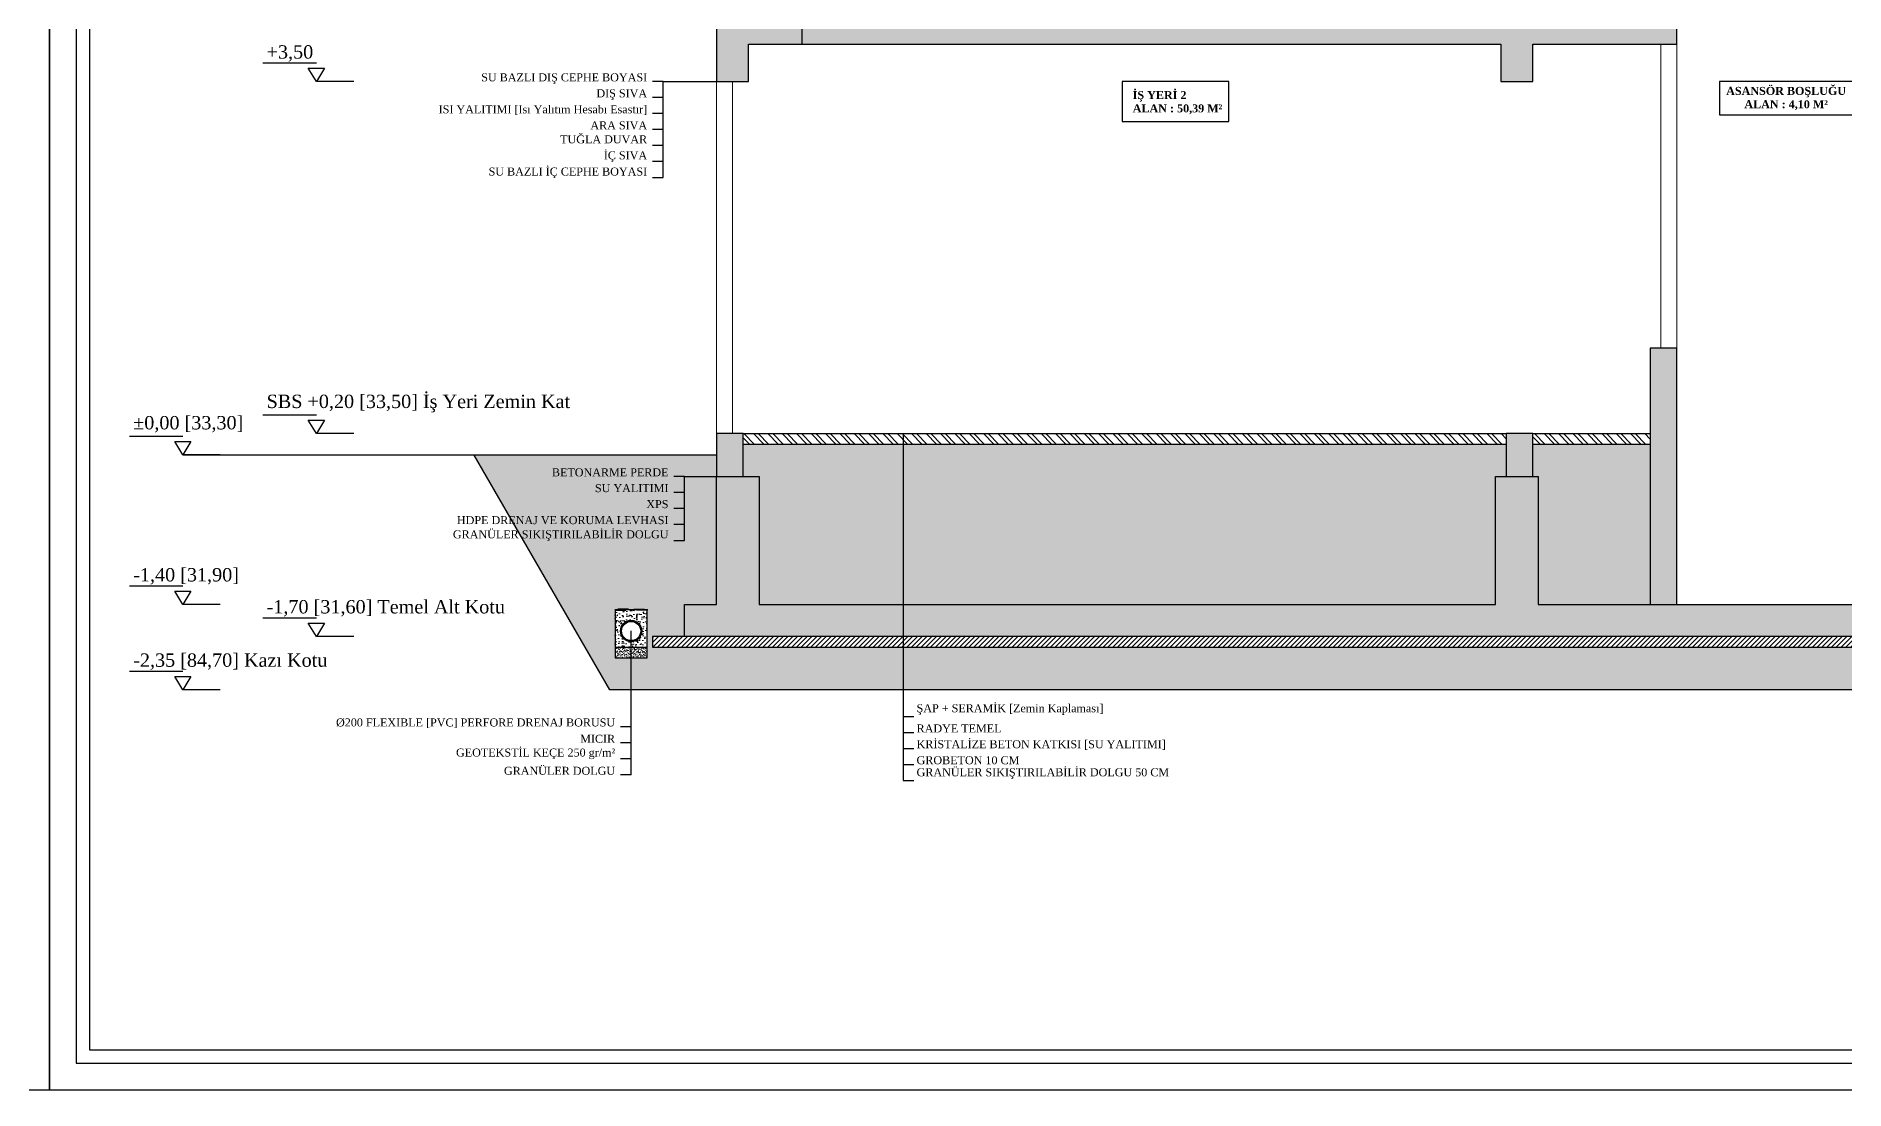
# Model space of a CAD drawing. Header units: centimetres. Extents: x -1107 to 35418, y 13584 to 18329.
# Drawn here: x 18335 to 20030, y 14837 to 15824 of the extents above; entities that cross this region are included whole.
import ezdxf

# ---------------------------------------------------------------- set-up
doc = ezdxf.new("R2010")
doc.units = ezdxf.units.CM
doc.linetypes.add('DASHED', pattern=[0.75, 0.5, -0.25])
for name, color, linetype in [('A-YALITIM PERDE', 6, 'Continuous'), ('hatch', 13, 'Continuous'), ('YLZ-BETON-KESİT', 150, 'Continuous'), ('YLZ-KOLON KİRİŞ KESİT', 240, 'Continuous'), ('YLZ-PAFTA', 165, 'Continuous'), ('YLZ-YAZI', 113, 'Continuous')]:
    doc.layers.add(name, color=color, linetype=linetype)
for name, color, linetype, lineweight in [('YLZ-ALAN HESABI', 41, 'Continuous', 35), ('YLZ-DUVAR', 151, 'Continuous', 20), ('YLZ-PARSEL', 53, 'Continuous', 30), ('YLZ-ÖLÇÜ', 251, 'Continuous', 5)]:
    doc.layers.add(name, color=color, linetype=linetype, lineweight=lineweight)
doc.layers.add('YLZ-TARAMA', color=7, linetype='Continuous', lineweight=5, true_color=0x686d6c)
doc.styles.add('ARIAL', font='times.ttf')
pattern_1 = [(315, (0, 20), (4.490128, 4.490128), []), (315, (-7e-16, 15.51), (4.490128, 4.490128), [3.175, -1.5875])]
pattern_2 = [(228.012788, (27.432, 58.1), (-304.80000002, -342.89999998), [5.12582, -507.457255]), (184.969741, (24.003, 54.29), (457.19999982, 38.10000217), [8.79607, -870.810733]), (132.510447, (15.24, 53.528), (381.00000016, -419.09999985), [6.20222, -614.02084]), (267.273689, (0.381, 44.003), (38.10000008, 762), [8.01007, -792.99656]), (292.833654, (0, 36.002), (-190.50000002, 457.2), [7.854505, -777.597116]), (357.273689, (3.048, 28.763), (-762, 38.10000008), [8.01007, -792.99656]), (37.6942405, (11.049, 28.382), (-495.29999998, -381.00000003), [10.592905, -1048.69673]), (72.2553284, (19.431, 34.859), (266.70000007, 838.19999998), [10.00079, -990.07885]), (121.429566, (22.479, 44.384), (-304.80000004, 495.29999997), [8.037195, -795.683185]), (175.236358, (18.288, 51.242), (419.1, -38.10000007), [9.1757, -449.609054]), (222.397438, (9.144, 52.004), (-457.199999985, -419.100000016), [11.86617, -1174.75159]), (138.814075, (38.1, 43.622), (-266.7, 228.6), [4.05007, -400.95849]), (171.469234, (35.052, 46.289), (495.30000001, -76.19999991), [7.70523, -762.819585]), (225, (27.432, 47.432), (-5e-15, -38.1), [5.38814, -48.493397]), (203.19859, (24.765, 52.004), (190.5, 76.2), [2.90162, -287.259336]), (291.80141, (22.098, 50.861), (-38.1, 114.3), [4.103484, -201.071295]), (30.963757, (23.622, 47.051), (114.3, 76.2), [6.664795, -215.49447]), (161.56505, (29.337, 50.48), (76.2, -38.1), [4.81931, -115.66347]), (16.38954, (0, 50.861), (381, 114.3), [6.75132, -668.3824]), (70.346176, (6.477, 52.766), (-152.4, -419.1), [5.663984, -560.733235]), (293.19859, (29.337, 58.1), (-76.2, 190.5), [5.8032, -284.357754]), (343.61046, (31.623, 52.766), (-381, 114.29999997), [6.75132, -668.3824]), (339.443955, (0, 27.239), (-190.5, 76.2), [6.51053, -319.016015]), (294.77514, (6.096, 24.953), (-190.50000023, 419.0999999), [5.45508, -540.0539]), (66.80141, (29.718, 20), (76.2, 190.5), [5.8032, -284.357754]), (17.354025, (32.004, 25.334), (-495.3, -152.40000003), [6.38674, -632.28564]), (69.443955, (11.049, 20), (-76.2, -190.5), [3.255264, -322.27128]), (101.309932, (27.432, 20), (-38.1, 152.4), [1.94272, -192.329924]), (165.963757, (27.051, 21.905), (114.3, -38.1), [7.854506, -149.23582]), (186.009006, (19.431, 23.81), (381, 38.10000002), [7.279005, -720.62047]), (303.69007, (23.622, 43.622), (-38.1, 76.2), [5.49486, -131.876645]), (353.1572266, (26.67, 39.05), (647.7, -76.19999997), [9.59335, -949.740136]), (60.945396, (36.195, 37.907), (-152.4, -266.7), [3.922624, -388.340885]), (90, (38.1, 41.336), (-38.1, 38.1), [2.286, -35.814]), (120.256437, (18.669, 24.953), (152.39999998, -266.7), [5.293004, -524.00911]), (48.012787, (16.002, 29.525), (304.80000003, 342.89999998), [10.251643, -502.33143]), (0, (22.86, 37.145), (38.1, 38.1), [9.906, -28.194]), (325.304846, (32.766, 37.145), (381.00000014, -266.6999998), [6.024143, -596.38975]), (254.054604, (37.719, 33.716), (-38.1, -152.4), [5.547436, -271.82475]), (207.645975, (36.195, 28.382), (-723.90000003, -380.99999995), [9.032176, -894.186966]), (175.426079, (28.194, 24.191), (-495.3, 38.1), [9.55544, -945.987697])]

# ---------------------------------------------------------------- blocks, each defined once
blk = doc.blocks.new('drenaj')
at = {"layer": 'A-YALITIM PERDE', "linetype": 'DASHED', "ltscale": 20}
h = blk.add_hatch(color=4, dxfattribs=at)
h.dxf.hatch_style = 1
h.paths.add_polyline_path([(8745.5, -10345), (8745.5, -10344), (8733, -10344), (8733, -10345)])
h = blk.add_hatch(color=4, dxfattribs=at)
h.dxf.hatch_style = 1
h.paths.add_polyline_path([(8763, -10345), (8763, -10344), (8750.5, -10344), (8750.5, -10345)])
at = {"layer": 'YLZ-TARAMA'}
h = blk.add_hatch(dxfattribs=at)
h.set_pattern_fill('AR-CONC', color=256, scale=0.05)
h.set_pattern_definition([(50, (3183.103, -8458.679), (9.109233, -0.796954), [0.9525, -10.4775]), (355, (3183.103, -8458.679), (-1.762171, 9.552842), [0.762, -8.382029]), (100.45144, (3183.862, -8458.746), (7.347062, 8.755888), [0.8095, -8.904512]), (46.1842, (3183.103, -8456.139), (13.553952, -2.102116), [1.42875, -15.71625]), (96.63556, (3184.233, -8456.315), (11.870207, 12.371306), [1.21425, -13.35678]), (351.18415, (3183.103, -8456.14), (11.870207, 12.371306), [1.142998, -12.572987]), (21, (3184.373, -8456.774), (7.58072, -5.11326), [0.9525, -10.4775]), (326, (3184.373, -8456.774), (3.090101, 9.209398), [0.762, -8.382]), (71.45144, (3185.005, -8457.2005), (10.670821, 4.096138), [0.8095, -8.904497]), (37.5, (3183.1033, -8458.6794), (0.1544302, 4.227752), [0, -8.2804, 0, -8.509, 0, -8.41375]), (7.5, (3183.1033, -8458.6794), (3.340983, 5.0090287), [0, -4.8514, 0, -8.0899, 0, -3.20675]), (327.5, (3180.2712, -8458.6794), (6.7795298, -0.2864372), [0, -3.175, 0, -9.906, 0, -13.1445]), (317.5, (3179.001, -8458.6794), (7.406459, 1.2713246), [0, -4.1275, 0, -6.5786, 0, -9.3345])])
h.paths.add_polyline_path([(8733, -10379.5), (8763, -10379.5), (8763, -10345), (8750.5, -10345), (8745.5, -10344.8), (8745.5, -10345), (8733, -10345)])
h.paths.add_polyline_path([(8758, -10364.5, -1), (8738, -10364.5, -1)], flags=16)
h.paths.add_polyline_path([(8757, -10364.5, -1), (8739, -10364.5, -1)], flags=0)
h = blk.add_hatch(dxfattribs=at)
h.set_pattern_fill('AR-SAND', color=256, scale=0.05, style=0)
h.set_pattern_definition([(37.5, (-11897.7253, 5674.506), (-0.08000156, 2.44706619), [0, -1.9304, 0, -2.159, 0, -2.06375]), (7.5, (-11897.7253, 5674.506), (2.2476164, 3.5841255), [0, -1.0414, 0, -1.7399, 0, -0.66675]), (327.5, (-11899.2874, 5674.506), (3.95496185, 0.00718592), [0, -0.635, 0, -2.286, 0, -2.9845]), (317.5, (-11899.2874, 5674.506), (3.81778226, 1.1146466), [0, -0.3175, 0, -1.4986, 0, -1.7145])])
h.paths.add_polyline_path([(8763, -10379.5), (8733, -10379.5), (8733, -10389.5), (8763, -10389.5)])
at = {"layer": 'A-YALITIM PERDE', "color": 4, "linetype": 'DASHED', "ltscale": 20}
for points in [[(8733, -10345), (8745.5, -10345), (8745.5, -10344), (8733, -10344)], [(8763, -10345), (8750.5, -10345), (8750.5, -10344), (8763, -10344)]]:
    blk.add_lwpolyline(points, close=True, dxfattribs=at)
at = {"layer": 'hatch', "color": 252}
blk.add_line((8733, -10379.5), (8763, -10379.5), dxfattribs=at)
blk.add_lwpolyline([(8733, -10389.5), (8763, -10389.5), (8763, -10344.5), (8733, -10344.5)], close=True, dxfattribs=at)
for radius in [10, 9]:
    blk.add_circle((8748, -10364.5), radius, dxfattribs=at)
blk = doc.blocks.new('A Kesiti Betonarme')
at = {"layer": 'YLZ-TARAMA'}
h = blk.add_hatch(dxfattribs=at)
h.set_pattern_fill('ANSI33', color=256, angle=-90)
h.set_pattern_definition([(315, (0, -300), (4.490128, 4.490128), []), (315, (-7e-16, -304.49), (4.490128, 4.490128), [3.175, -1.5875])])
h.paths.add_polyline_path([(13167.1, 17532.6), (13302.1, 17532.6), (13302.1, 17547.6), (12402.1, 17547.6), (12402.1, 17497.6), (12432.1, 17497.6), (12432.1, 17532.6), (13137.1, 17532.6), (13137.1, 17497.6), (13167.1, 17497.6)])
h.paths.add_polyline_path([(13492.1, 17497.6), (13522.1, 17497.6), (13522.1, 17547.6), (13492.1, 17547.6)])
h.paths.add_polyline_path([(13747.1, 17497.6), (13777.1, 17497.6), (13777.1, 17532.6), (14297.1, 17532.6), (14297.1, 17497.6), (14327.1, 17497.6), (14327.1, 17532.6), (14942.1, 17532.6), (14942.1, 17497.6), (14972.1, 17497.6), (14972.1, 17532.6), (15067.1, 17532.6), (15067.1, 17497.6), (15092.1, 17497.6), (15092.1, 17547.6), (13642.1, 17547.6), (13642.1, 17532.6), (13747.1, 17532.6)])
h = blk.add_hatch(dxfattribs=at)
h.set_pattern_fill('ANSI33', color=256, angle=-90)
h.set_pattern_definition(pattern_1)
h.paths.add_polyline_path([(12402.1, 17167.6), (12402.1, 17127.6), (12427.1, 17127.6), (12427.1, 17167.6)])
h.paths.add_polyline_path([(13167.1, 17167.6), (13142.1, 17167.6), (13142.1, 17127.6), (13167.1, 17127.6)])
h.paths.add_polyline_path([(13302.1, 17247.6), (13277.1, 17247.6), (13277.1, 17007.6), (13302.1, 17007.6)])
h.paths.add_polyline_path([(13517.1, 17247.6), (13492.1, 17247.6), (13492.1, 17127.6), (13517.1, 17127.6)])
h.paths.add_polyline_path([(13777.1, 17247.6), (13752.1, 17247.6), (13752.1, 17127.6), (13777.1, 17127.6)])
h.paths.add_polyline_path([(14327.1, 17167.6), (14302.1, 17167.6), (14302.1, 17127.6), (14327.1, 17127.6)])
h.paths.add_polyline_path([(14972.1, 17167.6), (14947.1, 17167.6), (14947.1, 17127.6), (14972.1, 17127.6)])
h = blk.add_hatch(dxfattribs=at)
h.set_pattern_fill('ANSI32', color=256, angle=-90)
h.set_pattern_definition([(315, (0, 20), (6.735192, 6.735192), []), (315, (-7e-16, 15.51), (6.735192, 6.735192), [])])
h.paths.add_polyline_path([(13142.1, 17167.6), (12427.1, 17167.6), (12427.1, 17157.6), (13142.1, 17157.6)])
h.paths.add_polyline_path([(13277.1, 17167.6), (13167.1, 17167.6), (13167.1, 17157.6), (13277.1, 17157.6)])
h.paths.add_polyline_path([(13752.1, 17247.6), (13517.1, 17247.6), (13517.1, 17237.6), (13752.1, 17237.6)])
h.paths.add_polyline_path([(14302.1, 17167.6), (13777.1, 17167.6), (13777.1, 17157.6), (14302.1, 17157.6)])
h.paths.add_polyline_path([(14947.1, 17167.6), (14327.1, 17167.6), (14327.1, 17157.6), (14947.1, 17157.6)])
h = blk.add_hatch(dxfattribs=at)
h.set_pattern_fill('GRAVEL', color=256, scale=1.5)
h.set_pattern_definition(pattern_2)
h.paths.add_polyline_path([(12427.1, 17157.6), (12427.1, 17127.6), (12442.1, 17127.6), (12442.1, 17007.6), (13132.1, 17007.6), (13132.1, 17127.6), (13142.1, 17127.6), (13142.1, 17157.6)])
h.paths.add_polyline_path([(13172.1, 17007.6), (13277.1, 17007.6), (13277.1, 17157.6), (13167.1, 17157.6), (13167.1, 17127.6), (13172.1, 17127.6)])
h.paths.add_polyline_path([(13737.1, 17127.6), (13752.1, 17127.6), (13752.1, 17237.6), (13517.1, 17237.6), (13517.1, 17127.6), (13532.1, 17127.6), (13532.1, 17007.6), (13737.1, 17007.6)])
h.paths.add_polyline_path([(13777.1, 17157.6), (13777.1, 17127.6), (13777.1, 17007.6), (14287.1, 17007.6), (14287.1, 17127.6), (14302.1, 17127.6), (14302.1, 17157.6)])
h.paths.add_polyline_path([(14327.1, 17157.6), (14327.1, 17127.6), (14327.1, 17007.6), (14932.1, 17007.6), (14932.1, 17127.6), (14947.1, 17127.6), (14947.1, 17157.6)])
h = blk.add_hatch(dxfattribs=at)
h.set_pattern_fill('GRAVEL', color=256, scale=1.5)
h.set_pattern_definition(pattern_2)
h.paths.add_polyline_path([(14972.1, 17007.6), (15002.1, 17007.6), (15002.1, 16977.6), (15032.1, 16977.6), (15032.1, 16967.6), (12342.1, 16967.6), (12342.1, 16977.6), (12372.1, 16977.6), (12372.1, 17007.6), (12402.1, 17007.6), (12402.1, 17127.6), (12402.1, 17147.6), (12175.1, 17147.6), (12302.1, 16927.6), (15072.1, 16927.6), (15199.1, 17147.6), (14972.1, 17147.6), (14972.1, 17127.6)])
h.paths.add_polyline_path([(15037.1, 17003.1), (15049.6, 17003.1), (15054.6, 17002.9), (15054.6, 17003.1), (15067.1, 17003.1), (15067.1, 16957.6), (15037.1, 16957.6), (15037.1, 17002.6)], flags=16)
h.paths.add_polyline_path([(15043.1, 16982.6, -1), (15061.1, 16982.6, -1)], flags=0)
h.paths.add_polyline_path([(12337.1, 17003.1), (12337.1, 16957.6), (12307.1, 16957.6), (12307.1, 17002.6), (12307.1, 17003.1), (12319.6, 17003.1), (12324.6, 17002.9), (12324.6, 17003.1)], flags=16)
h.paths.add_polyline_path([(12331.1, 16982.6, -1), (12313.1, 16982.6, -1)], flags=0)
h = blk.add_hatch(dxfattribs=at)
h.set_pattern_fill('ANSI33', color=256, angle=-90)
h.set_pattern_definition(pattern_1)
h.paths.add_polyline_path([(12442.1, 17127.6), (12402.1, 17127.6), (12402.1, 17007.6), (12372.1, 17007.6), (12372.1, 16977.6), (15002.1, 16977.6), (15002.1, 17007.6), (14972.1, 17007.6), (14972.1, 17127.6), (14947.1, 17127.6), (14932.1, 17127.6), (14932.1, 17007.6), (14327.1, 17007.6), (14327.1, 17127.6), (14302.1, 17127.6), (14287.1, 17127.6), (14287.1, 17007.6), (13777.1, 17007.6), (13777.1, 17127.6), (13752.1, 17127.6), (13737.1, 17127.6), (13737.1, 17007.6), (13532.1, 17007.6), (13532.1, 17127.6), (13492.1, 17127.6), (13492.1, 17007.6), (13172.1, 17007.6), (13172.1, 17127.6), (13132.1, 17127.6), (13132.1, 17007.6), (12442.1, 17007.6)])
h = blk.add_hatch(dxfattribs=at)
h.set_pattern_fill('ANSI31', color=256)
h.set_pattern_definition([(45, (15803.0726, 21378.2368), (-2.245064, 2.245064), [])])
h.paths.add_polyline_path([(15032.1, 16977.6), (12342.1, 16977.6), (12342.1, 16967.6), (15032.1, 16967.6)])
at = {"layer": 'YLZ-BETON-KESİT'}
for points in [[(12427.1, 17167.6), (13142.1, 17167.6), (13142.1, 17157.6), (12427.1, 17157.6)], [(13167.1, 17167.6), (13277.1, 17167.6), (13277.1, 17157.6), (13167.1, 17157.6)], [(12342.1, 16967.6), (15032.1, 16967.6), (15032.1, 16977.6), (12342.1, 16977.6)]]:
    blk.add_lwpolyline(points, close=True, dxfattribs=at)
at = {"layer": 'YLZ-KOLON KİRİŞ KESİT'}
for points in [[(12402.1, 17547.6), (12402.1, 17497.6), (12432.1, 17497.6), (12432.1, 17532.6), (13137.1, 17532.6), (13137.1, 17497.6), (13167.1, 17497.6), (13167.1, 17532.6), (13302.1, 17532.6), (13302.1, 17547.6), (12402.1, 17547.6)], [(15002.1, 16977.6), (12372.1, 16977.6), (12372.1, 17007.6), (12402.1, 17007.6), (12402.1, 17127.6), (12442.1, 17127.6), (12442.1, 17007.6), (13132.1, 17007.6), (13132.1, 17127.6), (13172.1, 17127.6), (13172.1, 17007.6), (13492.1, 17007.6)]]:
    blk.add_lwpolyline(points, dxfattribs=at)
for points in [[(13277.1, 17007.6), (13302.1, 17007.6), (13302.1, 17247.6), (13277.1, 17247.6)], [(12402.1, 17127.6), (12427.1, 17127.6), (12427.1, 17167.6), (12402.1, 17167.6)], [(13142.1, 17127.6), (13167.1, 17127.6), (13167.1, 17167.6), (13142.1, 17167.6)]]:
    blk.add_lwpolyline(points, close=True, dxfattribs=at)
at = {"layer": 'YLZ-PARSEL'}
blk.add_line((12402.1, 17147.6), (11902.1, 17147.6), dxfattribs=at)
blk.add_lwpolyline([(15199.1, 17147.6), (15072.1, 16927.6), (12302.1, 16927.6), (12175.1, 17147.6)], dxfattribs=at)
at = {"layer": 'YLZ-DUVAR'}
blk.add_blockref('drenaj', (3574.1, 27347.1), dxfattribs=at)
blk = doc.blocks.new('Temel Açılımı')
at = {"layer": 'YLZ-YAZI'}
for points in [[(11506.3, -663.4), (11506.3, -988.4)], [(11506.3, -928.4), (11516.3, -928.4)], [(11506.3, -943.4), (11516.3, -943.4)], [(11506.3, -958.4), (11516.3, -958.4)], [(11506.3, -973.4), (11516.3, -973.4)], [(11506.3, -988.4), (11516.3, -988.4)]]:
    blk.add_lwpolyline(points, dxfattribs=at)
at = {"layer": 'YLZ-YAZI', "char_height": 7.5, "attachment_point": 1, "style": 'ARIAL'}
for s, insert in [('ŞAP + SERAMİK [Zemin Kaplaması]', (11518.8, -917)), ('RADYE TEMEL', (11518.8, -935.9)), ('KRİSTALİZE BETON KATKISI [SU YALITIMI]', (11518.8, -950.7)), ('GROBETON 10 CM', (11518.8, -965.7)), ('GRANÜLER SIKIŞTIRILABİLİR DOLGU 50 CM', (11518.8, -977))]:
    blk.add_mtext_dynamic_manual_height_columns(s, width=344.303, gutter_width=12.5, heights=[0], dxfattribs=dict(at, insert=insert))
blk = doc.blocks.new('Duvar Açılımı')
at = {"layer": 'YLZ-YAZI'}
for p, q in [((13163.8, 3247.1), (13153.8, 3247.1)), ((13163.8, 3232.1), (13153.8, 3232.1)), ((13163.8, 3217.1), (13153.8, 3217.1)), ((13163.8, 3202.1), (13153.8, 3202.1)), ((13163.8, 3187.1), (13153.8, 3187.1))]:
    blk.add_line(p, q, dxfattribs=at)
for points in [[(13153.8, 3172.1), (13163.8, 3172.1), (13163.8, 3262.1), (13153.8, 3262.1)], [(13163.8, 3262.1), (13228.8, 3262.1)]]:
    blk.add_lwpolyline(points, dxfattribs=at)
at = {"layer": 'YLZ-YAZI', "char_height": 7.5, "attachment_point": 3, "style": 'ARIAL'}
for s, insert in [('SU BAZLI DIŞ CEPHE BOYASI', (13148.8, 3269.8)), ('DIŞ SIVA', (13148.8, 3254.8)), ('ISI YALITIMI [Isı Yalıtım Hesabı Esastır]', (13148.8, 3239.8)), ('ARA SIVA', (13148.8, 3224.8)), ('TUĞLA DUVAR', (13148.8, 3211.7)), ('İÇ SIVA', (13148.8, 3196.7)), ('SU BAZLI İÇ CEPHE BOYASI', (13148.8, 3181.5))]:
    blk.add_mtext_dynamic_manual_height_columns(s, width=344.303, gutter_width=12.5, heights=[0], dxfattribs=dict(at, insert=insert))
blk = doc.blocks.new('Drenaj 2')
at = {"layer": 'YLZ-YAZI'}
for p, q in [((497679.8, 4509450.3), (497669.8, 4509450.3)), ((497679.8, 4509420.3), (497669.8, 4509420.3)), ((497679.8, 4509405.3), (497669.8, 4509405.3))]:
    blk.add_line(p, q, dxfattribs=at)
for points in [[(497679.8, 4509405.3), (497679.8, 4509540.3)], [(497679.8, 4509435.3), (497669.8, 4509435.3)]]:
    blk.add_lwpolyline(points, dxfattribs=at)
at = {"layer": 'YLZ-YAZI', "char_height": 7.5, "attachment_point": 3, "style": 'ARIAL'}
for s, insert in [('%%C200 FLEXIBLE [PVC] PERFORE DRENAJ BORUSU ', (497664.8, 4509458.3)), ('GEOTEKSTİL KEÇE 250 gr/m²', (497664.8, 4509430.1)), ('MICIR', (497664.8, 4509443)), ('GRANÜLER DOLGU', (497664.8, 4509413))]:
    blk.add_mtext_dynamic_manual_height_columns(s, width=344.303, gutter_width=12.5, heights=[0], dxfattribs=dict(at, insert=insert))
blk = doc.blocks.new('Temel Yan Kesit Açılımı')
at = {"layer": 'YLZ-YAZI'}
for p, q in [((13161.9, 1996.1), (13151.9, 1996.1)), ((13161.9, 1981.1), (13151.9, 1981.1)), ((13161.9, 1966.1), (13151.9, 1966.1))]:
    blk.add_line(p, q, dxfattribs=at)
for points in [[(13151.9, 1951.1), (13161.9, 1951.1), (13161.9, 2011.1), (13151.9, 2011.1)], [(13161.9, 2011.1), (13216.9, 2011.1)]]:
    blk.add_lwpolyline(points, dxfattribs=at)
at = {"layer": 'YLZ-YAZI', "char_height": 7.5, "attachment_point": 3, "style": 'ARIAL'}
for s, insert in [('BETONARME PERDE', (13146.9, 2018.6)), ('SU YALITIMI', (13146.9, 2003.8)), ('XPS', (13146.9, 1988.8)), ('HDPE DRENAJ VE KORUMA LEVHASI', (13146.9, 1973.8)), ('GRANÜLER SIKIŞTIRILABİLİR DOLGU', (13146.9, 1960.5))]:
    blk.add_mtext_dynamic_manual_height_columns(s, width=344.303, gutter_width=12.5, heights=[0], dxfattribs=dict(at, insert=insert))
blk = doc.blocks.new('Zemin Açılımı')
at = {"layer": 'YLZ-YAZI'}
for points in [[(13105.1, 3126.1), (13115.1, 3126.1)], [(13105.1, 3126.1), (13105.1, 3019.1)], [(13105.1, 3111.1), (13115.1, 3111.1)], [(13105.1, 3096.1), (13115.1, 3096.1)], [(13105.1, 3081.1), (13115.1, 3081.1)]]:
    blk.add_lwpolyline(points, dxfattribs=at)
at = {"layer": 'YLZ-YAZI', "char_height": 7.5, "attachment_point": 1, "style": 'ARIAL'}
for s, insert in [('ŞAP + SERAMİK [Zemin Kaplaması]', (13120.1, 3135.4)), ('BETONARME DÖŞEME ', (13120.1, 3118.7)), ('SIVA', (13120.1, 3103.8)), ('SU BAZLI İÇ CEPHE BOYASI', (13120.1, 3090.6))]:
    blk.add_mtext_dynamic_manual_height_columns(s, width=344.303, gutter_width=12.5, heights=[0], dxfattribs=dict(at, insert=insert))
blk = doc.blocks.new('A Kesiti Mahal')
at = {"layer": 'YLZ-YAZI'}
blk.add_lwpolyline([(19255.2, 15781.9), (19255.2, 15744.4), (19355.2, 15744.4), (19355.2, 15781.9), (19255.2, 15781.9)], dxfattribs=at)
blk.add_lwpolyline([(19815.2, 15781.9), (19815.2, 15750.7), (19940.2, 15750.7), (19940.2, 15781.9)], close=True, dxfattribs=at)
at = {"layer": 'YLZ-YAZI', "char_height": 7.5, "attachment_point": 1, "style": 'ARIAL'}
for s, width, heights, insert in [('\\pxqc;{\\fTimes New Roman|b1|i0|c162|p18;ASANSÖR} {\\fTimes New Roman|b1|i0|c162|p18;BOŞLUĞU}\\P{\\fTimes New Roman|b1|i0|c162|p18;ALAN : 4,10 M² }', 117.351, [94], (19818.8, 15776.9)), ('{\\fTimes New Roman|b1|i0|c162|p18;İŞ YERİ 2\\PALAN : 50,39 M² }', 187.043, [89.9], (19265.2, 15773))]:
    blk.add_mtext_dynamic_manual_height_columns(s, width=width, gutter_width=12.5, heights=heights, dxfattribs=dict(at, insert=insert))
blk = doc.blocks.new('A Kesiti')
at = {"layer": 'YLZ-DUVAR'}
for p, q in [((19857.7, 15816.9), (19857.7, 15531.9)), ((19872.7, 15816.9), (19872.7, 15531.9)), ((18972.7, 15781.9), (18972.7, 15451.9)), ((18987.7, 15781.9), (18987.7, 15451.9))]:
    blk.add_line(p, q, dxfattribs=at)
blk.add_blockref('A Kesiti Betonarme', (6570.6, -1715.7))
at = {"layer": 'YLZ-ALAN HESABI'}
blk.add_blockref('A Kesiti Mahal', (97.5, 0), dxfattribs=at)
at = {"layer": 'YLZ-DUVAR'}
for name, p in [('Zemin Açılımı', (5947.6, 12797.9)), ('Duvar Açılımı', (5758.9, 12519.8)), ('Temel Açılımı', (7641.4, 16115.3)), ('Temel Yan Kesit Açılımı', (5780.8, 13400.8))]:
    blk.add_blockref(name, p, dxfattribs=at)
at = {"layer": 'YLZ-ÖLÇÜ'}
blk.add_blockref('Drenaj 2', (-478787.1, -4494273.3), dxfattribs=at)
blk = doc.blocks.new('Kot 1')
at = {"layer": 'YLZ-YAZI'}
for p, q in [((501184.5, 4509875.9), (501234.5, 4509875.9)), ((501184.5, 4509545.9), (501234.5, 4509545.9)), ((501059.5, 4509525.9), (501109.5, 4509525.9)), ((501059.5, 4509385.9), (501109.5, 4509385.9)), ((501184.5, 4509355.9), (501234.5, 4509355.9)), ((501059.5, 4509305.9), (501109.5, 4509305.9))]:
    blk.add_line(p, q, dxfattribs=at)
for points in [[(501269.5, 4509858.4), (501234.5, 4509858.4), (501227, 4509870.9), (501242, 4509870.9), (501234.5, 4509858.4)], [(501269.5, 4509528.4), (501234.5, 4509528.4), (501227, 4509540.9), (501242, 4509540.9), (501234.5, 4509528.4)], [(501144.5, 4509508.4), (501109.5, 4509508.4), (501102, 4509520.9), (501117, 4509520.9), (501109.5, 4509508.4)], [(501144.5, 4509368.4), (501109.5, 4509368.4), (501102, 4509380.9), (501117, 4509380.9), (501109.5, 4509368.4)], [(501269.5, 4509338.4), (501234.5, 4509338.4), (501227, 4509350.9), (501242, 4509350.9), (501234.5, 4509338.4)], [(501144.5, 4509288.4), (501109.5, 4509288.4), (501102, 4509300.9), (501117, 4509300.9), (501109.5, 4509288.4)]]:
    blk.add_lwpolyline(points, dxfattribs=at)
at = {"layer": 'YLZ-YAZI', "char_height": 12.5, "attachment_point": 1, "style": 'ARIAL'}
for s, insert in [('+3,50', (501187.9, 4509892.4)), ('SBS +0,20 [33,50] İş Yeri Zemin Kat', (501187.9, 4509564.9)), ('±0,00 [33,30]', (501062.9, 4509544.9)), ('-1,40 [31,90]', (501062.9, 4509402.4)), ('-1,70 [31,60] Temel Alt Kotu', (501187.9, 4509372.4)), ('-2,35 [84,70] Kazı Kotu', (501062.9, 4509322.4))]:
    blk.add_mtext_dynamic_manual_height_columns(s, width=344.303, gutter_width=12.5, heights=[0], dxfattribs=dict(at, insert=insert))

msp = doc.modelspace()

# ---------------------------------------------------------------- linework, layer by layer
at = {"layer": 'YLZ-PAFTA'}
for points in [[(4942.71, 14836.94), (18347.71, 14836.94), (18347.71, 17086.94), (4942.71, 17086.94)], [(18347.71, 14836.94), (35417.71, 14836.94), (35417.71, 17086.94), (18347.71, 17086.94)], [(18372.71, 14861.94), (35392.71, 14861.94), (35392.71, 17061.94), (18372.71, 17061.94)], [(18385.21, 14874.44), (35380.21, 14874.44), (35380.21, 17049.44), (18385.21, 17049.44)]]:
    msp.add_lwpolyline(points, close=True, dxfattribs=at)

# ---------------------------------------------------------------- block references
at = {"layer": 'YLZ-ÖLÇÜ'}
for name, p in [('A Kesiti', (0, 0)), ('Kot 1', (-482636.77, -4494076.48))]:
    msp.add_blockref(name, p, dxfattribs=at)

doc.saveas('drawing.dxf')
